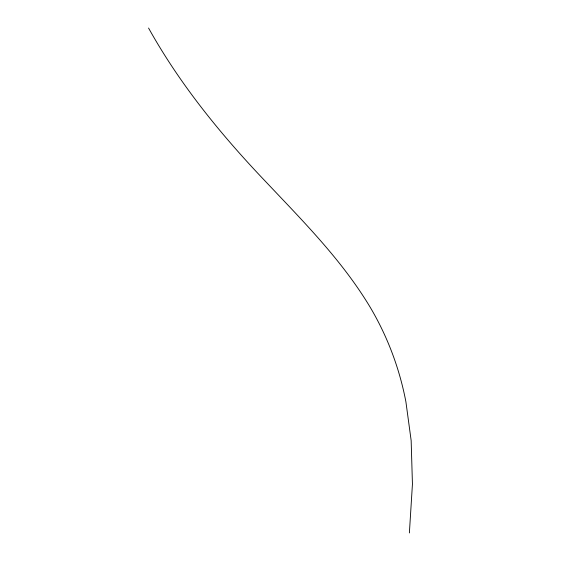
<?xml version="1.0" encoding="UTF-8"?>
<svg xmlns="http://www.w3.org/2000/svg" width="561" height="561" viewBox="0 0 561 561"><rect width="100%" height="100%" fill="white"/><g stroke="black" fill="none" stroke-linecap="round" stroke-linejoin="round"><path stroke-width="0.84" d="M409.383 532.95L412.44 484.087L411.157 440.581L405.898 401.774A377.237 331.523 -27.8 0 0 370.085 307.07C342.063 260.416 303.466 221.623 266.335 182.304C221.567 135.418 180.186 84.844 148.56 28.05"/></g></svg>
